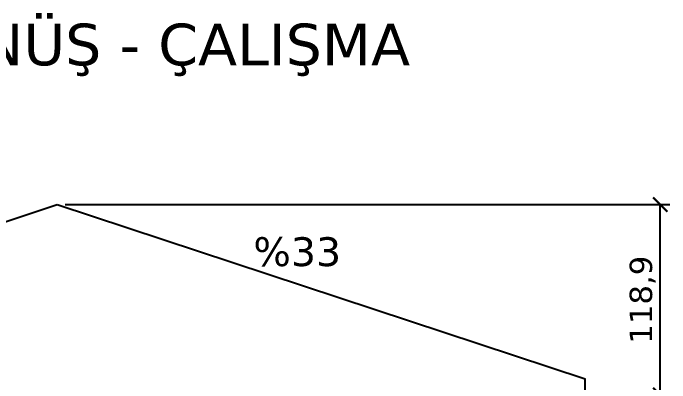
# Model space of a CAD drawing. Header units: centimetres. Extents: x -135 to 3640, y -1234 to 1338.
# Drawn here: x 272.4 to 683, y -592.5 to -361.5 of the extents above; entities that cross this region are included whole.
import ezdxf
from ezdxf.enums import TextEntityAlignment as Align

# ---------------------------------------------------------------- set-up
doc = ezdxf.new("R2010")
doc.units = ezdxf.units.CM
for name, color, linetype in [('ON_CATI', 7, 'Continuous'), ('ON_OLCU', 4, 'Continuous'), ('ON_TOPUK', 1, 'Continuous'), ('ON_YAZI', 7, 'Continuous')]:
    doc.layers.add(name, color=color, linetype=linetype)
doc.styles.add('PORTMAN', font='DejaVuSans.ttf')
doc.dimstyles.new('PORTMAN', dxfattribs={"dimtxt": 14, "dimasz": 9, "dimexe": 6, "dimexo": 5, "dimgap": 4, "dimtad": 1, "dimtxsty": 'PORTMAN', "dimblk": 'ARCHTICK', "dimcen": 2.5, "dimazin": 3, "dimtfac": 0.5, "dimtmove": 2, "dimatfit": 3})

# ---------------------------------------------------------------- blocks, each defined once
blk = doc.blocks.new('_ARCHTICK')
at = {"color": 0, "linetype": 'BYBLOCK', "const_width": 0.15}
blk.add_lwpolyline([(-0.5, -0.5), (0.5, 0.5)], dxfattribs=at)

msp = doc.modelspace()

# ---------------------------------------------------------------- linework, layer by layer
at = {"layer": 'ON_CATI'}
for p, q in [((-30, -590), (300, -481.1)), ((300, -481.1), (630, -590))]:
    msp.add_line(p, q, dxfattribs=at)
at = {"layer": 'ON_TOPUK'}
msp.add_line((630, -600), (630, -590), dxfattribs=at)

# ---------------------------------------------------------------- texts
at = {"layer": 'ON_YAZI', "style": 'PORTMAN'}
for s, height, p in [('ÖN GÖRÜNÜŞ - ÇALIŞMA', 26, (300, -381.1)), ('%33', 18, (450, -510.55))]:
    msp.add_text(s, height=height, dxfattribs=at).set_placement(p, align=Align.MIDDLE_CENTER)

# ---------------------------------------------------------------- dimensions: what is measured, and where the dimension line sits
at = {"layer": 'ON_OLCU'}
msp.add_linear_dim(base=(677, -600), p1=(630, -600), p2=(300, -481.1), angle=90, dimstyle='PORTMAN', override={"dimtxt": 14, "dimasz": 9, "dimexe": 6, "dimexo": 5, "dimdec": 2, "dimzin": 8, "dimdsep": 44}, dxfattribs=at).render()

doc.saveas('drawing.dxf')
